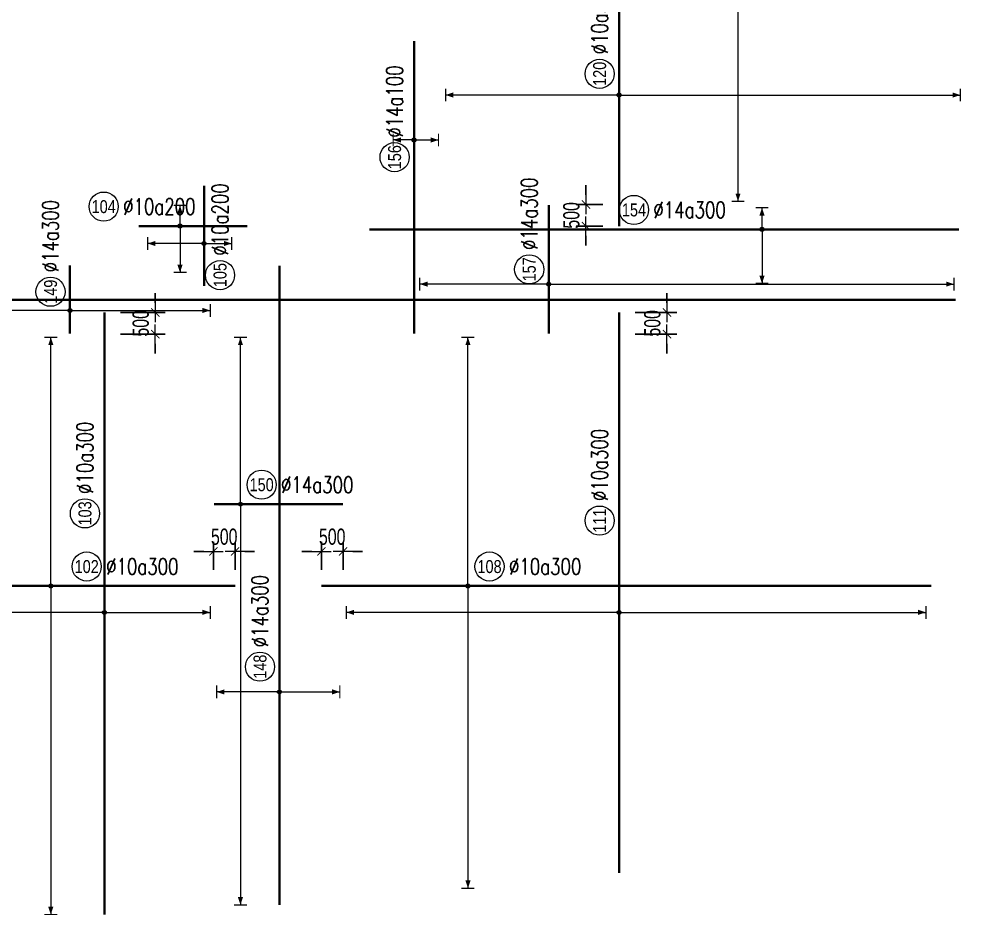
# Model space of a CAD drawing. Header units: millimetres. Extents: x -179076 to 505271, y -35502 to 114955.
# Drawn here: x 66697 to 88556, y 37243 to 58000 of the extents above; entities that cross this region are included whole.
import ezdxf
from ezdxf.enums import TextEntityAlignment as Align

# ---------------------------------------------------------------- set-up
doc = ezdxf.new("R2010")
doc.units = ezdxf.units.MM
doc.layers.get('0').update_dxf_attribs({"lineweight": 20})
doc.layers.get('Defpoints').update_dxf_attribs({"color": 151, "lineweight": 9})
for name, color, linetype, lineweight in [('NDC_S_DIM', 1, 'Continuous', 15), ('NDC_S_REBAR', 4, 'Continuous', 35), ('NDC_S_VN TEXT', 7, 'Continuous', 20)]:
    doc.layers.add(name, color=color, linetype=linetype, lineweight=lineweight)
doc.styles.add('ARIAL', font='arial.ttf', dxfattribs={"width": 0.8})
doc.styles.add('NDC_DIM', font='', dxfattribs={"width": 0.75})
doc.styles.add('NDC_EN TXT', font='romans.shx', dxfattribs={"width": 0.8})
doc.styles.get('NDC_DIM').set_extended_font_data('Dotum')
doc.dimstyles.new('NDC_dim_150', dxfattribs={"dimscale": 150, "dimtxt": 2.5, "dimasz": 1.5, "dimexe": 1.5, "dimexo": 2.5, "dimgap": 1, "dimtad": 1, "dimdec": 0, "dimzin": 0, "dimdsep": 46, "dimtxsty": 'NDC_DIM', "dimblk": 'DIMMARK', "dimcen": 0.09, "dimdle": 1.2, "dimclrd": 1, "dimclre": 1, "dimclrt": 3, "dimadec": 0, "dimazin": 0, "dimtfac": 1, "dimtdec": 0, "dimtix": 1, "dimtofl": 0, "dimtmove": 0, "dimatfit": 3, "dimfxl": 8, "dimfxlon": 1, "dimtolj": 1, "dimtzin": 0, "dimarcsym": 0})

# ---------------------------------------------------------------- blocks, each defined once
blk = doc.blocks.new('DIMMARK')
at = {"layer": 'NDC_S_DIM', "color": 1}
blk.add_line((-1.5, 0), (1, 0), dxfattribs=at)
at = {"layer": 'NDC_S_DIM', "color": 2, "const_width": 0.1}
blk.add_lwpolyline([(-0.424, -0.424), (0.424, 0.424)], dxfattribs=at)
blk = doc.blocks.new('*D241')
at = {"layer": 'Defpoints', "color": 0, "transparency": 16777216}
for p in [(79825, 53699), (80590, 53699), (80590, 53199)]:
    blk.add_point(p, dxfattribs=at)
at = {"layer": 'NDC_S_DIM', "color": 1, "lineweight": -2, "transparency": 16777216}
for p, q in [((79825, 53924), (79825, 54149)), ((80215, 53699), (79600, 53699)), ((80215, 53199), (79600, 53199)), ((79825, 52974), (79825, 52749))]:
    blk.add_line(p, q, dxfattribs=at)
at = {"layer": 'NDC_S_DIM', "color": 1, "lineweight": -2, "transparency": 16777216, "xscale": 225, "yscale": 225, "zscale": 225}
for p, rotation in [((79825, 53699), 270), ((79825, 53199), 90)]:
    blk.add_blockref('DIMMARK', p, dxfattribs=dict(at, rotation=rotation))
at = {"layer": 'NDC_S_DIM', "color": 3, "transparency": 16777216, "insert": (79487, 53449), "char_height": 375, "attachment_point": 5, "rotation": 90, "style": 'NDC_DIM'}
blk.add_mtext('\\A1;500', dxfattribs=at)
blk = doc.blocks.new('*D242')
at = {"layer": 'Defpoints', "color": 0, "transparency": 16777216}
for p in [(80590, 51199), (80590, 50699), (81700, 50699)]:
    blk.add_point(p, dxfattribs=at)
at = {"layer": 'NDC_S_DIM', "color": 1, "lineweight": -2, "transparency": 16777216}
for p, q in [((81700, 51424), (81700, 51649)), ((80965, 51199), (81925, 51199)), ((80965, 50699), (81925, 50699)), ((81700, 50474), (81700, 50249))]:
    blk.add_line(p, q, dxfattribs=at)
at = {"layer": 'NDC_S_DIM', "color": 1, "lineweight": -2, "transparency": 16777216, "xscale": 225, "yscale": 225, "zscale": 225}
for p, rotation in [((81700, 51199), 270), ((81700, 50699), 90)]:
    blk.add_blockref('DIMMARK', p, dxfattribs=dict(at, rotation=rotation))
at = {"layer": 'NDC_S_DIM', "color": 3, "transparency": 16777216, "insert": (81362, 50949), "char_height": 375, "attachment_point": 5, "rotation": 90, "style": 'NDC_DIM'}
blk.add_mtext('\\A1;500', dxfattribs=at)
blk = doc.blocks.new('*D243')
at = {"layer": 'Defpoints', "color": 0, "transparency": 16777216}
for p in [(74200, 45667), (73700, 44866), (74200, 44866)]:
    blk.add_point(p, dxfattribs=at)
at = {"layer": 'NDC_S_DIM', "color": 1, "lineweight": -2, "transparency": 16777216}
for p, q in [((73700, 45241), (73700, 45892)), ((74200, 45241), (74200, 45892)), ((73475, 45667), (73250, 45667)), ((74425, 45667), (74650, 45667))]:
    blk.add_line(p, q, dxfattribs=at)
at = {"layer": 'NDC_S_DIM', "color": 1, "lineweight": -2, "transparency": 16777216, "xscale": 225, "yscale": 225, "zscale": 225}
blk.add_blockref('DIMMARK', (73700, 45667), dxfattribs=at)
at = {"layer": 'NDC_S_DIM', "color": 1, "lineweight": -2, "transparency": 16777216, "xscale": 225, "yscale": 225, "zscale": 225, "rotation": 180}
blk.add_blockref('DIMMARK', (74200, 45667), dxfattribs=at)
at = {"layer": 'NDC_S_DIM', "color": 3, "transparency": 16777216, "insert": (73950, 46005), "char_height": 375, "attachment_point": 5, "style": 'NDC_DIM'}
blk.add_mtext('\\A1;500', dxfattribs=at)
blk = doc.blocks.new('*D244')
at = {"layer": 'Defpoints', "color": 0, "transparency": 16777216}
for p in [(71200, 45667), (71200, 44866), (71700, 44866)]:
    blk.add_point(p, dxfattribs=at)
at = {"layer": 'NDC_S_DIM', "color": 1, "lineweight": -2, "transparency": 16777216}
for p, q in [((71200, 45241), (71200, 45892)), ((71700, 45241), (71700, 45892)), ((70975, 45667), (70750, 45667)), ((71925, 45667), (72150, 45667))]:
    blk.add_line(p, q, dxfattribs=at)
at = {"layer": 'NDC_S_DIM', "color": 1, "lineweight": -2, "transparency": 16777216, "xscale": 225, "yscale": 225, "zscale": 225}
blk.add_blockref('DIMMARK', (71200, 45667), dxfattribs=at)
at = {"layer": 'NDC_S_DIM', "color": 1, "lineweight": -2, "transparency": 16777216, "xscale": 225, "yscale": 225, "zscale": 225, "rotation": 180}
blk.add_blockref('DIMMARK', (71700, 45667), dxfattribs=at)
at = {"layer": 'NDC_S_DIM', "color": 3, "transparency": 16777216, "insert": (71450, 46005), "char_height": 375, "attachment_point": 5, "style": 'NDC_DIM'}
blk.add_mtext('\\A1;500', dxfattribs=at)
blk = doc.blocks.new('*D228')
at = {"layer": 'Defpoints', "color": 0, "transparency": 16777216}
for p in [(68675, 51199), (68675, 50699), (69855, 50699)]:
    blk.add_point(p, dxfattribs=at)
at = {"layer": 'NDC_S_DIM', "color": 1, "lineweight": -2, "transparency": 16777216}
for p, q in [((69855, 51424), (69855, 51649)), ((69050, 51199), (70080, 51199)), ((69050, 50699), (70080, 50699)), ((69855, 50474), (69855, 50249))]:
    blk.add_line(p, q, dxfattribs=at)
at = {"layer": 'NDC_S_DIM', "color": 1, "lineweight": -2, "transparency": 16777216, "xscale": 225, "yscale": 225, "zscale": 225}
for p, rotation in [((69855, 51199), 270), ((69855, 50699), 90)]:
    blk.add_blockref('DIMMARK', p, dxfattribs=dict(at, rotation=rotation))
at = {"layer": 'NDC_S_DIM', "color": 3, "transparency": 16777216, "insert": (69518, 50949), "char_height": 375, "attachment_point": 5, "rotation": 90, "style": 'NDC_DIM'}
blk.add_mtext('\\A1;500', dxfattribs=at)
blk = doc.blocks.new('*U416')
h = blk.add_hatch(color=6)
edge = h.paths.add_edge_path()
edge.add_arc((-7.93, 0), 0.3, 0, 360)
at = {"layer": 'NDC_S_DIM', "color": 8}
for q in [(-7.93, 38.39), (-7.93, -50.72)]:
    blk.add_line((-7.93, 0), q, dxfattribs=at)
for points in [[(-8.93, 38.39, 0.2, 0.2, 0), (-6.93, 38.39, 0, 0, 0)], [(-8.93, -50.72, 0.2, 0.2, 0), (-6.93, -50.72, 0, 0, 0)]]:
    blk.add_lwpolyline(points, format="xyseb", dxfattribs=at)
at = {"layer": 'NDC_S_DIM'}
blk.add_circle((-2.39, 3), 2.25, dxfattribs=at)
at = {"layer": 'NDC_S_DIM', "color": 6}
blk.add_circle((-7.93, 0), 0.3, dxfattribs=at)
at = {"layer": 'NDC_S_DIM', "color": 8}
for points in [[(-8.33, 37.19), (-7.93, 38.39), (-7.53, 37.19)], [(-8.33, -49.52), (-7.93, -50.72), (-7.53, -49.52)]]:
    blk.add_solid(points, dxfattribs=at)
at = {"layer": 'NDC_S_REBAR'}
for p, q in [((0, 0), (-26.16, 0)), ((-26.16, 0), (-26.16, 0)), ((0, 0), (20.5, 0)), ((20.5, 0), (20.5, 0)), ((20.5, 0), (20.5, 0)), ((-26.16, 0), (-26.16, 0))]:
    blk.add_line(p, q, dxfattribs=at)
at = {"layer": 'NDC_S_VN TEXT', "style": 'ARIAL', "width": 0.8}
blk.add_attdef('KHT', text='', height=2, dxfattribs=at).set_placement((-2.39, 3), align=Align.MIDDLE_CENTER)
at = {"layer": 'NDC_S_VN TEXT', "color": 3, "style": 'NDC_EN TXT', "width": 0.75}
blk.add_attdef('DKT', (0.61, 1.75), '', height=2.5, dxfattribs=at)
blk = doc.blocks.new('*U415')
h = blk.add_hatch(color=6)
edge = h.paths.add_edge_path()
edge.add_arc((-3.55, 0), 0.3, 0, 360)
at = {"layer": 'NDC_S_DIM', "color": 8}
for q in [(-3.55, 38.39), (-3.55, -46.66)]:
    blk.add_line((-3.55, 0), q, dxfattribs=at)
for points in [[(-4.55, 38.39, 0.2, 0.2, 0), (-2.55, 38.39, 0, 0, 0)], [(-4.55, -46.66, 0.2, 0.2, 0), (-2.55, -46.66, 0, 0, 0)]]:
    blk.add_lwpolyline(points, format="xyseb", dxfattribs=at)
at = {"layer": 'NDC_S_DIM'}
blk.add_circle((-0.22, 3), 2.25, dxfattribs=at)
at = {"layer": 'NDC_S_DIM', "color": 6}
blk.add_circle((-3.55, 0), 0.3, dxfattribs=at)
at = {"layer": 'NDC_S_DIM', "color": 8}
for points in [[(-3.95, 37.19), (-3.55, 38.39), (-3.15, 37.19)], [(-3.95, -45.46), (-3.55, -46.66), (-3.15, -45.46)]]:
    blk.add_solid(points, dxfattribs=at)
at = {"layer": 'NDC_S_REBAR'}
for p, q in [((0, 0), (-26.16, 0)), ((-26.16, 0), (-26.16, 0)), ((0, 0), (67.96, 0)), ((67.96, 0), (67.96, 0)), ((67.96, 0), (67.96, 0)), ((-26.16, 0), (-26.16, 0))]:
    blk.add_line(p, q, dxfattribs=at)
at = {"layer": 'NDC_S_VN TEXT', "style": 'ARIAL', "width": 0.8}
blk.add_attdef('KHT', text='', height=2, dxfattribs=at).set_placement((-0.22, 3), align=Align.MIDDLE_CENTER)
at = {"layer": 'NDC_S_VN TEXT', "color": 3, "style": 'NDC_EN TXT', "width": 0.75}
blk.add_attdef('DKT', (2.78, 1.75), '', height=2.5, dxfattribs=at)
blk = doc.blocks.new('*U414')
h = blk.add_hatch(color=6)
edge = h.paths.add_edge_path()
edge.add_arc((13.48, 0), 0.3, 0, 360)
at = {"layer": 'NDC_S_DIM', "color": 8}
for q in [(13.48, 21.35), (13.48, -34.98)]:
    blk.add_line((13.48, 0), q, dxfattribs=at)
for points in [[(12.48, 21.35, 0.2, 0.2, 0), (14.48, 21.35, 0, 0, 0)], [(12.48, -34.98, 0.2, 0.2, 0), (14.48, -34.98, 0, 0, 0)]]:
    blk.add_lwpolyline(points, format="xyseb", dxfattribs=at)
at = {"layer": 'NDC_S_DIM'}
blk.add_circle((10.66, 3), 2.25, dxfattribs=at)
at = {"layer": 'NDC_S_DIM', "color": 6}
blk.add_circle((13.48, 0), 0.3, dxfattribs=at)
at = {"layer": 'NDC_S_DIM', "color": 8}
for points in [[(13.08, 20.15), (13.48, 21.35), (13.88, 20.15)], [(13.08, -33.78), (13.48, -34.98), (13.88, -33.78)]]:
    blk.add_solid(points, dxfattribs=at)
at = {"layer": 'NDC_S_REBAR'}
for p, q in [((0, 0), (-43.37, 0)), ((-43.37, 0), (-43.37, 0)), ((0, 0), (48.22, 0)), ((48.22, 0), (48.22, 0)), ((48.22, 0), (48.22, 0)), ((-43.37, 0), (-43.37, 0))]:
    blk.add_line(p, q, dxfattribs=at)
at = {"layer": 'NDC_S_VN TEXT', "style": 'ARIAL', "width": 0.8}
blk.add_attdef('KHT', text='', height=2, dxfattribs=at).set_placement((10.66, 3), align=Align.MIDDLE_CENTER)
at = {"layer": 'NDC_S_VN TEXT', "color": 3, "style": 'NDC_EN TXT', "width": 0.75}
blk.add_attdef('DKT', (13.66, 1.75), '', height=2.5, dxfattribs=at)
blk = doc.blocks.new('*U405')
h = blk.add_hatch(color=6)
edge = h.paths.add_edge_path()
edge.add_arc((-5.66, 0), 0.3, 0, 360)
at = {"layer": 'NDC_S_DIM', "color": 8}
for q in [(-5.66, 25.75), (-5.66, -61.88)]:
    blk.add_line((-5.66, 0), q, dxfattribs=at)
for points in [[(-6.66, 25.75, 0.2, 0.2, 0), (-4.66, 25.75, 0, 0, 0)], [(-6.66, -61.88, 0.2, 0.2, 0), (-4.66, -61.88, 0, 0, 0)]]:
    blk.add_lwpolyline(points, format="xyseb", dxfattribs=at)
at = {"layer": 'NDC_S_DIM'}
blk.add_circle((-2.39, 3), 2.25, dxfattribs=at)
at = {"layer": 'NDC_S_DIM', "color": 6}
blk.add_circle((-5.66, 0), 0.3, dxfattribs=at)
at = {"layer": 'NDC_S_DIM', "color": 8}
for points in [[(-6.06, 24.55), (-5.66, 25.75), (-5.26, 24.55)], [(-6.06, -60.68), (-5.66, -61.88), (-5.26, -60.68)]]:
    blk.add_solid(points, dxfattribs=at)
at = {"layer": 'NDC_S_REBAR'}
for p, q in [((0, 0), (-9.73, 0)), ((-9.73, 0), (-9.73, 0)), ((0, 0), (10.15, 0)), ((10.15, 0), (10.15, 0)), ((10.15, 0), (10.15, 0)), ((-9.73, 0), (-9.73, 0))]:
    blk.add_line(p, q, dxfattribs=at)
at = {"layer": 'NDC_S_VN TEXT', "style": 'ARIAL', "width": 0.8}
blk.add_attdef('KHT', text='', height=2, dxfattribs=at).set_placement((-2.39, 3), align=Align.MIDDLE_CENTER)
at = {"layer": 'NDC_S_VN TEXT', "color": 3, "style": 'NDC_EN TXT', "width": 0.75}
blk.add_attdef('DKT', (0.61, 1.75), '', height=2.5, dxfattribs=at)
blk = doc.blocks.new('*U396')
h = blk.add_hatch(color=6)
edge = h.paths.add_edge_path()
edge.add_arc((-5.66, 0), 0.3, 0, 360)
at = {"layer": 'NDC_S_DIM', "color": 8}
for q in [(-5.66, 22.67), (-5.66, -16.33)]:
    blk.add_line((-5.66, 0), q, dxfattribs=at)
for points in [[(-6.66, 22.67, 0.2, 0.2, 0), (-4.66, 22.67, 0, 0, 0)], [(-6.66, -16.33, 0.2, 0.2, 0), (-4.66, -16.33, 0, 0, 0)]]:
    blk.add_lwpolyline(points, format="xyseb", dxfattribs=at)
at = {"layer": 'NDC_S_DIM'}
blk.add_circle((9.62, 3), 2.25, dxfattribs=at)
at = {"layer": 'NDC_S_DIM', "color": 6}
blk.add_circle((-5.66, 0), 0.3, dxfattribs=at)
at = {"layer": 'NDC_S_DIM', "color": 8}
for points in [[(-6.06, 21.47), (-5.66, 22.67), (-5.26, 21.47)], [(-6.06, -15.13), (-5.66, -16.33), (-5.26, -15.13)]]:
    blk.add_solid(points, dxfattribs=at)
at = {"layer": 'NDC_S_REBAR'}
for p, q in [((0, 0), (-52.32, 0)), ((-52.32, 0), (-52.32, 0)), ((0, 0), (40.64, 0)), ((40.64, 0), (40.64, 0)), ((40.64, 0), (40.64, 0)), ((-52.32, 0), (-52.32, 0))]:
    blk.add_line(p, q, dxfattribs=at)
at = {"layer": 'NDC_S_VN TEXT', "style": 'ARIAL', "width": 0.8}
blk.add_attdef('KHT', text='', height=2, dxfattribs=at).set_placement((9.62, 3), align=Align.MIDDLE_CENTER)
at = {"layer": 'NDC_S_VN TEXT', "color": 3, "style": 'NDC_EN TXT', "width": 0.75}
blk.add_attdef('DKT', (12.62, 1.75), '', height=2.5, dxfattribs=at)
blk = doc.blocks.new('*U395')
h = blk.add_hatch(color=6)
edge = h.paths.add_edge_path()
edge.add_arc((-5.66, 0), 0.3, 0, 360)
at = {"layer": 'NDC_S_DIM', "color": 8}
for q in [(-5.66, 42.1), (-5.66, -47.35)]:
    blk.add_line((-5.66, 0), q, dxfattribs=at)
for points in [[(-6.66, 42.1, 0.2, 0.2, 0), (-4.66, 42.1, 0, 0, 0)], [(-6.66, -47.35, 0.2, 0.2, 0), (-4.66, -47.35, 0, 0, 0)]]:
    blk.add_lwpolyline(points, format="xyseb", dxfattribs=at)
at = {"layer": 'NDC_S_DIM'}
blk.add_circle((8.51, 3), 2.25, dxfattribs=at)
at = {"layer": 'NDC_S_DIM', "color": 6}
blk.add_circle((-5.66, 0), 0.3, dxfattribs=at)
at = {"layer": 'NDC_S_DIM', "color": 8}
for points in [[(-6.06, 40.9), (-5.66, 42.1), (-5.26, 40.9)], [(-6.06, -46.15), (-5.66, -47.35), (-5.26, -46.15)]]:
    blk.add_solid(points, dxfattribs=at)
at = {"layer": 'NDC_S_REBAR'}
for p, q in [((0, 0), (-45.89, 0)), ((-45.89, 0), (-45.89, 0)), ((0, 0), (40.64, 0)), ((40.64, 0), (40.64, 0)), ((40.64, 0), (40.64, 0)), ((-45.89, 0), (-45.89, 0))]:
    blk.add_line(p, q, dxfattribs=at)
at = {"layer": 'NDC_S_VN TEXT', "style": 'ARIAL', "width": 0.8}
blk.add_attdef('KHT', text='', height=2, dxfattribs=at).set_placement((8.51, 3), align=Align.MIDDLE_CENTER)
at = {"layer": 'NDC_S_VN TEXT', "color": 3, "style": 'NDC_EN TXT', "width": 0.75}
blk.add_attdef('DKT', (11.51, 1.75), '', height=2.5, dxfattribs=at)
blk = doc.blocks.new('*U387')
h = blk.add_hatch(color=6)
edge = h.paths.add_edge_path()
edge.add_arc((-26.39, 0), 0.3, 0, 360)
at = {"layer": 'NDC_S_DIM', "color": 8}
for q in [(-26.39, 9.68), (-26.39, -9.32)]:
    blk.add_line((-26.39, 0), q, dxfattribs=at)
for points in [[(-27.39, 9.68, 0.2, 0.2, 0), (-25.39, 9.68, 0, 0, 0)], [(-27.39, -9.32, 0.2, 0.2, 0), (-25.39, -9.32, 0, 0, 0)]]:
    blk.add_lwpolyline(points, format="xyseb", dxfattribs=at)
at = {"layer": 'NDC_S_DIM'}
blk.add_circle((-22.5, 3), 2.25, dxfattribs=at)
at = {"layer": 'NDC_S_DIM', "color": 6}
blk.add_circle((-26.39, 0), 0.3, dxfattribs=at)
at = {"layer": 'NDC_S_DIM', "color": 8}
for points in [[(-26.79, 8.48), (-26.39, 9.68), (-25.99, 8.48)], [(-26.79, -8.12), (-26.39, -9.32), (-25.99, -8.12)]]:
    blk.add_solid(points, dxfattribs=at)
at = {"layer": 'NDC_S_REBAR'}
for p, q in [((0, 0), (-59.27, 0)), ((-59.27, 0), (-59.27, 0)), ((0, 0), (39.42, 0)), ((39.42, 0), (39.42, 0)), ((39.42, 0), (39.42, 0)), ((-59.27, 0), (-59.27, 0))]:
    blk.add_line(p, q, dxfattribs=at)
at = {"layer": 'NDC_S_VN TEXT', "style": 'ARIAL', "width": 0.8}
blk.add_attdef('KHT', text='', height=2, dxfattribs=at).set_placement((-22.5, 3), align=Align.MIDDLE_CENTER)
at = {"layer": 'NDC_S_VN TEXT', "color": 3, "style": 'NDC_EN TXT', "width": 0.75}
blk.add_attdef('DKT', (-19.5, 1.75), '', height=2.5, dxfattribs=at)
blk = doc.blocks.new('*U381')
h = blk.add_hatch(color=6)
edge = h.paths.add_edge_path()
edge.add_arc((-5.66, 0), 0.3, 0, 360)
at = {"layer": 'NDC_S_DIM', "color": 8}
for q in [(-5.66, 26.77), (-5.66, -52.67)]:
    blk.add_line((-5.66, 0), q, dxfattribs=at)
for points in [[(-6.66, 26.77, 0.2, 0.2, 0), (-4.66, 26.77, 0, 0, 0)], [(-6.66, -52.67, 0.2, 0.2, 0), (-4.66, -52.67, 0, 0, 0)]]:
    blk.add_lwpolyline(points, format="xyseb", dxfattribs=at)
at = {"layer": 'NDC_S_DIM'}
blk.add_circle((-2.39, 3), 2.25, dxfattribs=at)
at = {"layer": 'NDC_S_DIM', "color": 6}
blk.add_circle((-5.66, 0), 0.3, dxfattribs=at)
at = {"layer": 'NDC_S_DIM', "color": 8}
for points in [[(-6.06, 25.57), (-5.66, 26.77), (-5.26, 25.57)], [(-6.06, -51.47), (-5.66, -52.67), (-5.26, -51.47)]]:
    blk.add_solid(points, dxfattribs=at)
at = {"layer": 'NDC_S_REBAR'}
for p, q in [((0, 0), (-25.91, 0)), ((-25.91, 0), (-25.91, 0)), ((0, 0), (38.09, 0)), ((38.09, 0), (38.09, 0)), ((38.09, 0), (38.09, 0)), ((-25.91, 0), (-25.91, 0))]:
    blk.add_line(p, q, dxfattribs=at)
at = {"layer": 'NDC_S_VN TEXT', "style": 'ARIAL', "width": 0.8}
blk.add_attdef('KHT', text='', height=2, dxfattribs=at).set_placement((-2.39, 3), align=Align.MIDDLE_CENTER)
at = {"layer": 'NDC_S_VN TEXT', "color": 3, "style": 'NDC_EN TXT', "width": 0.75}
blk.add_attdef('DKT', (0.61, 1.75), '', height=2.5, dxfattribs=at)
blk = doc.blocks.new('*U380')
h = blk.add_hatch(color=6)
edge = h.paths.add_edge_path()
edge.add_arc((-7.62, 0), 0.3, 0, 360)
at = {"layer": 'NDC_S_DIM', "color": 8}
for q in [(-7.62, 19.9), (-7.62, -62.55)]:
    blk.add_line((-7.62, 0), q, dxfattribs=at)
for points in [[(-8.62, 19.9, 0.2, 0.2, 0), (-6.62, 19.9, 0, 0, 0)], [(-8.62, -62.55, 0.2, 0.2, 0), (-6.62, -62.55, 0, 0, 0)]]:
    blk.add_lwpolyline(points, format="xyseb", dxfattribs=at)
at = {"layer": 'NDC_S_DIM'}
blk.add_circle((-5.34, 3), 2.25, dxfattribs=at)
at = {"layer": 'NDC_S_DIM', "color": 6}
blk.add_circle((-7.62, 0), 0.3, dxfattribs=at)
at = {"layer": 'NDC_S_DIM', "color": 8}
for points in [[(-8.02, 18.7), (-7.62, 19.9), (-7.22, 18.7)], [(-8.02, -61.35), (-7.62, -62.55), (-7.22, -61.35)]]:
    blk.add_solid(points, dxfattribs=at)
at = {"layer": 'NDC_S_REBAR'}
for p, q in [((0, 0), (-15.24, 0)), ((-15.24, 0), (-15.24, 0)), ((0, 0), (4.56, 0)), ((4.56, 0), (4.56, 0)), ((4.56, 0), (4.56, 0)), ((-15.24, 0), (-15.24, 0))]:
    blk.add_line(p, q, dxfattribs=at)
at = {"layer": 'NDC_S_VN TEXT', "style": 'ARIAL', "width": 0.8}
blk.add_attdef('KHT', text='', height=2, dxfattribs=at).set_placement((-5.34, 3), align=Align.MIDDLE_CENTER)
at = {"layer": 'NDC_S_VN TEXT', "color": 3, "style": 'NDC_EN TXT', "width": 0.75}
blk.add_attdef('DKT', (-2.34, 1.75), '', height=2.5, dxfattribs=at)
blk = doc.blocks.new('*U374')
h = blk.add_hatch(color=6)
edge = h.paths.add_edge_path()
edge.add_arc((-1.02, 0), 0.3, 0, 360)
at = {"layer": 'NDC_S_DIM', "color": 8}
for q in [(-1.02, 17.36), (-1.02, -21.64)]:
    blk.add_line((-1.02, 0), q, dxfattribs=at)
for points in [[(-2.02, 17.36, 0.2, 0.2, 0), (-0.02, 17.36, 0, 0, 0)], [(-2.02, -21.64, 0.2, 0.2, 0), (-0.02, -21.64, 0, 0, 0)]]:
    blk.add_lwpolyline(points, format="xyseb", dxfattribs=at)
at = {"layer": 'NDC_S_DIM'}
blk.add_circle((1.87, 3), 2.25, dxfattribs=at)
at = {"layer": 'NDC_S_DIM', "color": 6}
blk.add_circle((-1.02, 0), 0.3, dxfattribs=at)
at = {"layer": 'NDC_S_DIM', "color": 8}
for points in [[(-1.42, 16.16), (-1.02, 17.36), (-0.62, 16.16)], [(-1.42, -20.44), (-1.02, -21.64), (-0.62, -20.44)]]:
    blk.add_solid(points, dxfattribs=at)
at = {"layer": 'NDC_S_REBAR'}
for p, q in [((0, 0), (-4.57, 0)), ((-4.57, 0), (-4.57, 0)), ((0, 0), (5.9, 0)), ((5.9, 0), (5.9, 0)), ((5.9, 0), (5.9, 0)), ((-4.57, 0), (-4.57, 0))]:
    blk.add_line(p, q, dxfattribs=at)
at = {"layer": 'NDC_S_VN TEXT', "style": 'ARIAL', "width": 0.8}
blk.add_attdef('KHT', text='', height=2, dxfattribs=at).set_placement((1.87, 3), align=Align.MIDDLE_CENTER)
at = {"layer": 'NDC_S_VN TEXT', "color": 3, "style": 'NDC_EN TXT', "width": 0.75}
blk.add_attdef('DKT', (4.87, 1.75), '', height=2.5, dxfattribs=at)
blk = doc.blocks.new('*U373')
h = blk.add_hatch(color=6)
edge = h.paths.add_edge_path()
edge.add_arc((27.07, 0), 0.3, 0, 360)
at = {"layer": 'NDC_S_DIM', "color": 8}
for q in [(27.07, 1.53), (27.07, -4.8)]:
    blk.add_line((27.07, 0), q, dxfattribs=at)
for points in [[(26.07, 1.53, 0.2, 0.2, 0), (28.07, 1.53, 0, 0, 0)], [(26.07, -4.8, 0.2, 0.2, 0), (28.07, -4.8, 0, 0, 0)]]:
    blk.add_lwpolyline(points, format="xyseb", dxfattribs=at)
at = {"layer": 'NDC_S_DIM', "color": 6}
blk.add_circle((27.07, 0), 0.3, dxfattribs=at)
at = {"layer": 'NDC_S_DIM'}
blk.add_circle((35.24, -3.03), 2.25, dxfattribs=at)
at = {"layer": 'NDC_S_DIM', "color": 8}
for points in [[(26.67, 0.33), (27.07, 1.53), (27.47, 0.33)], [(26.67, -3.6), (27.07, -4.8), (27.47, -3.6)]]:
    blk.add_solid(points, dxfattribs=at)
at = {"layer": 'NDC_S_REBAR'}
for p, q in [((0, 0), (-107.86, 0)), ((-107.86, 0), (-107.86, 0)), ((0, 0), (281.19, 0)), ((281.19, 0), (281.19, 0)), ((281.19, 0), (281.19, 0)), ((-107.86, 0), (-107.86, 0))]:
    blk.add_line(p, q, dxfattribs=at)
at = {"layer": 'NDC_S_VN TEXT', "style": 'ARIAL', "width": 0.8}
blk.add_attdef('KHT', text='', height=2, dxfattribs=at).set_placement((35.24, -3.03), align=Align.MIDDLE_CENTER)
at = {"layer": 'NDC_S_VN TEXT', "color": 3, "style": 'NDC_EN TXT', "width": 0.75}
blk.add_attdef('DKT', (38.24, -4.28), '', height=2.5, dxfattribs=at)
blk = doc.blocks.new('*U372')
h = blk.add_hatch(color=6)
edge = h.paths.add_edge_path()
edge.add_arc((37.5, 0), 0.3, 0, 360)
at = {"layer": 'NDC_S_DIM', "color": 8}
for q in [(37.5, 3.33), (37.5, -8.34)]:
    blk.add_line((37.5, 0), q, dxfattribs=at)
for points in [[(36.5, 3.33, 0.2, 0.2, 0), (38.5, 3.33, 0, 0, 0)], [(36.5, -8.34, 0.2, 0.2, 0), (38.5, -8.34, 0, 0, 0)]]:
    blk.add_lwpolyline(points, format="xyseb", dxfattribs=at)
at = {"layer": 'NDC_S_DIM'}
blk.add_circle((17.74, 3), 2.25, dxfattribs=at)
at = {"layer": 'NDC_S_DIM', "color": 6}
blk.add_circle((37.5, 0), 0.3, dxfattribs=at)
at = {"layer": 'NDC_S_DIM', "color": 8}
for points in [[(37.1, 2.13), (37.5, 3.33), (37.9, 2.13)], [(37.1, -7.14), (37.5, -8.34), (37.9, -7.14)]]:
    blk.add_solid(points, dxfattribs=at)
at = {"layer": 'NDC_S_REBAR'}
for p, q in [((0, 0), (-23.06, 0)), ((-23.06, 0), (-23.06, 0)), ((0, 0), (67.89, 0)), ((67.89, 0), (67.89, 0)), ((67.89, 0), (67.89, 0)), ((-23.06, 0), (-23.06, 0))]:
    blk.add_line(p, q, dxfattribs=at)
at = {"layer": 'NDC_S_VN TEXT', "style": 'ARIAL', "width": 0.8}
blk.add_attdef('KHT', text='', height=2, dxfattribs=at).set_placement((17.74, 3), align=Align.MIDDLE_CENTER)
at = {"layer": 'NDC_S_VN TEXT', "color": 3, "style": 'NDC_EN TXT', "width": 0.75}
blk.add_attdef('DKT', (20.74, 1.75), '', height=2.5, dxfattribs=at)
blk = doc.blocks.new('*U356')
h = blk.add_hatch(color=6)
edge = h.paths.add_edge_path()
edge.add_arc((-5.86, 0), 0.3, 0, 360)
at = {"layer": 'NDC_S_DIM', "color": 8}
for q in [(-5.86, 3.22), (-5.86, -3.78)]:
    blk.add_line((-5.86, 0), q, dxfattribs=at)
for points in [[(-6.86, 3.22, 0.2, 0.2, 0), (-4.86, 3.22, 0, 0, 0)], [(-6.86, -3.78, 0.2, 0.2, 0), (-4.86, -3.78, 0, 0, 0)]]:
    blk.add_lwpolyline(points, format="xyseb", dxfattribs=at)
at = {"layer": 'NDC_S_DIM'}
blk.add_circle((-8.52, 3), 2.25, dxfattribs=at)
at = {"layer": 'NDC_S_DIM', "color": 6}
blk.add_circle((-5.86, 0), 0.3, dxfattribs=at)
at = {"layer": 'NDC_S_DIM', "color": 8}
for points in [[(-6.26, 2.02), (-5.86, 3.22), (-5.46, 2.02)], [(-6.26, -2.58), (-5.86, -3.78), (-5.46, -2.58)]]:
    blk.add_solid(points, dxfattribs=at)
at = {"layer": 'NDC_S_REBAR'}
for p, q in [((0, 0), (-35.73, 0)), ((-35.73, 0), (-35.73, 0)), ((0, 0), (9.41, 0)), ((9.41, 0), (9.41, 0)), ((9.41, 0), (9.41, 0)), ((-35.73, 0), (-35.73, 0))]:
    blk.add_line(p, q, dxfattribs=at)
at = {"layer": 'NDC_S_VN TEXT', "style": 'ARIAL', "width": 0.8}
blk.add_attdef('KHT', text='', height=2, dxfattribs=at).set_placement((-8.52, 3), align=Align.MIDDLE_CENTER)
at = {"layer": 'NDC_S_VN TEXT', "color": 3, "style": 'NDC_EN TXT', "width": 0.75}
blk.add_attdef('DKT', (-5.52, 1.75), '', height=2.5, dxfattribs=at)
blk = doc.blocks.new('*U354')
h = blk.add_hatch(color=6)
edge = h.paths.add_edge_path()
edge.add_arc((-2.78, 0), 0.3, 0, 360)
at = {"layer": 'NDC_S_DIM', "color": 8}
for q in [(-2.78, 3.18), (-2.78, -7.16)]:
    blk.add_line((-2.78, 0), q, dxfattribs=at)
for points in [[(-3.78, 3.18, 0.2, 0.2, 0), (-1.78, 3.18, 0, 0, 0)], [(-3.78, -7.16, 0.2, 0.2, 0), (-1.78, -7.16, 0, 0, 0)]]:
    blk.add_lwpolyline(points, format="xyseb", dxfattribs=at)
at = {"layer": 'NDC_S_DIM'}
blk.add_circle((-14.56, 3), 2.25, dxfattribs=at)
at = {"layer": 'NDC_S_DIM', "color": 6}
blk.add_circle((-2.78, 0), 0.3, dxfattribs=at)
at = {"layer": 'NDC_S_DIM', "color": 8}
for points in [[(-3.18, 1.98), (-2.78, 3.18), (-2.38, 1.98)], [(-3.18, -5.96), (-2.78, -7.16), (-2.38, -5.96)]]:
    blk.add_solid(points, dxfattribs=at)
at = {"layer": 'NDC_S_REBAR'}
for p, q in [((0, 0), (-9.16, 0)), ((-9.16, 0), (-9.16, 0)), ((0, 0), (7.57, 0)), ((7.57, 0), (7.57, 0)), ((7.57, 0), (7.57, 0)), ((-9.16, 0), (-9.16, 0))]:
    blk.add_line(p, q, dxfattribs=at)
at = {"layer": 'NDC_S_VN TEXT', "style": 'ARIAL', "width": 0.8}
blk.add_attdef('KHT', text='', height=2, dxfattribs=at).set_placement((-14.56, 3), align=Align.MIDDLE_CENTER)
at = {"layer": 'NDC_S_VN TEXT', "color": 3, "style": 'NDC_EN TXT', "width": 0.75}
blk.add_attdef('DKT', (-11.56, 1.75), '', height=2.5, dxfattribs=at)
blk = doc.blocks.new('*U353')
h = blk.add_hatch(color=6)
edge = h.paths.add_edge_path()
edge.add_arc((-2.2, 0), 0.3, 0, 360)
at = {"layer": 'NDC_S_DIM', "color": 8}
for q in [(-2.2, 8.72), (-2.2, -4.28)]:
    blk.add_line((-2.2, 0), q, dxfattribs=at)
for points in [[(-3.2, 8.72, 0.2, 0.2, 0), (-1.2, 8.72, 0, 0, 0)], [(-3.2, -4.28, 0.2, 0.2, 0), (-1.2, -4.28, 0, 0, 0)]]:
    blk.add_lwpolyline(points, format="xyseb", dxfattribs=at)
at = {"layer": 'NDC_S_DIM', "color": 6}
blk.add_circle((-2.2, 0), 0.3, dxfattribs=at)
at = {"layer": 'NDC_S_DIM'}
blk.add_circle((-7.08, -2.47), 2.25, dxfattribs=at)
at = {"layer": 'NDC_S_DIM', "color": 8}
for points in [[(-2.6, 7.52), (-2.2, 8.72), (-1.8, 7.52)], [(-2.6, -3.08), (-2.2, -4.28), (-1.8, -3.08)]]:
    blk.add_solid(points, dxfattribs=at)
at = {"layer": 'NDC_S_REBAR'}
for p, q in [((0, 0), (-8.72, 0)), ((-8.72, 0), (-8.72, 0)), ((0, 0), (6.68, 0)), ((6.68, 0), (6.68, 0)), ((6.68, 0), (6.68, 0)), ((-8.72, 0), (-8.72, 0))]:
    blk.add_line(p, q, dxfattribs=at)
at = {"layer": 'NDC_S_VN TEXT', "color": 3, "style": 'NDC_EN TXT', "width": 0.75}
blk.add_attdef('DKT', (-4.08, -3.72), '', height=2.5, dxfattribs=at)
at = {"layer": 'NDC_S_VN TEXT', "style": 'ARIAL', "width": 0.8}
blk.add_attdef('KHT', text='', height=2, dxfattribs=at).set_placement((-7.08, -2.47), align=Align.MIDDLE_CENTER)

msp = doc.modelspace()

# ---------------------------------------------------------------- block references
at = {"xscale": 150, "yscale": 150, "zscale": 150, "rotation": 90}
for name, p, values in [('*U381', (80590.6, 57085.7), {'KHT': '120', 'DKT': '%%C10a300'}), ('*U356', (75844.1, 56074.2), {'KHT': '156', 'DKT': '%%C14a100'}), ('*U380', (78961.2, 52999.9), {'KHT': '157', 'DKT': '%%c14a300'}), ('*U353', (70982.7, 53127.6), {'KHT': '105', 'DKT': '%%C10a200'}), ('*U374', (67879.3, 51399.9), {'KHT': '149', 'DKT': '%%c14a300'}), ('*U387', (72728.2, 46371), {'KHT': '148', 'DKT': '%%c14a300'}), ('*U396', (68675.8, 45103.6), {'KHT': '103', 'DKT': '%%C10a300'}), ('*U395', (80590.6, 45103.6), {'KHT': '111', 'DKT': '%%C10a300'})]:
    msp.add_blockref(name, p, dxfattribs=at).add_auto_attribs(values)
at = {"xscale": 150, "yscale": 150, "zscale": 150}
for name, p, values in [('*U414', (81322, 59022.7), {'KHT': '122', 'DKT': '%%C10a300'}), ('*U354', (70843.9, 53202.3), {'KHT': '104', 'DKT': '%%C10a200'}), ('*U372', (78274.9, 53125.4), {'KHT': '154', 'DKT': '%%c14a300'}), ('*U373', (46200.6, 51494.3), {'KHT': '134', 'DKT': '%%c14a300'}), ('*U416', (68625.1, 44865.8), {'KHT': '102', 'DKT': '%%C10a300'}), ('*U405', (72674.9, 46761.2), {'KHT': '150', 'DKT': '%%c14a300'}), ('*U415', (77625.1, 44865.8), {'KHT': '108', 'DKT': '%%C10a300'})]:
    msp.add_blockref(name, p, dxfattribs=at).add_auto_attribs(values)

# ---------------------------------------------------------------- dimensions: what is measured, and where the dimension line sits
at = {"layer": 'NDC_S_DIM'}
for base, p1, p2, picture, middle in [((79824.8, 53699.2), (80589.8, 53199.2), (80589.8, 53699.2), '*D241', (79487.1, 53449.2)), ((69855.3, 50699.2), (68675, 51199.2), (68675, 50699.2), '*D228', (69517.5, 50949.2)), ((81700, 50699.2), (80589.8, 51199.2), (80589.8, 50699.2), '*D242', (81362.2, 50949.2))]:
    dim = msp.add_linear_dim(base=base, p1=p1, p2=p2, angle=90, dimstyle='NDC_dim_150', dxfattribs=at)
    dim.commit()
    dim.dimension.update_dxf_attribs({"geometry": picture, "text_midpoint": middle})
for base, p1, p2, picture, middle in [((71200, 45667), (71700, 44865.8), (71200, 44865.8), '*D244', (71450, 46004.7)), ((74200, 45667), (73700, 44865.8), (74200, 44865.8), '*D243', (73950, 46004.7))]:
    dim = msp.add_linear_dim(base=base, p1=p1, p2=p2, dimstyle='NDC_dim_150', dxfattribs=at)
    dim.commit()
    dim.dimension.update_dxf_attribs({"geometry": picture, "text_midpoint": middle})

doc.saveas('drawing.dxf')
